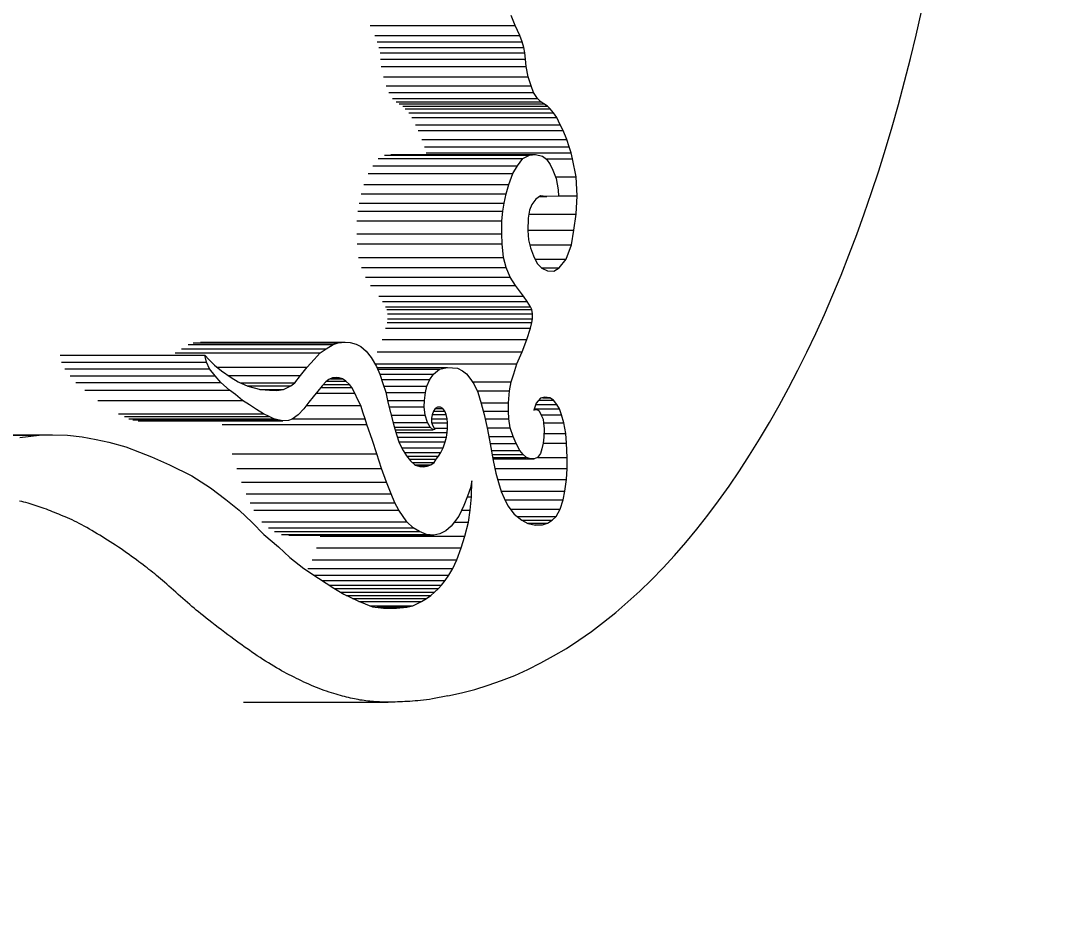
# Model space of a CAD drawing. Header units: inches. Extents: x 12 to 318, y 5 to 204.
# Drawn here: x 158.6426 to 159.0259, y 84.9643 to 85.2986 of the extents above; entities that cross this region are included whole.
import ezdxf

# ---------------------------------------------------------------- set-up
doc = ezdxf.new("R2010")
doc.units = ezdxf.units.IN
doc.header["$LTSCALE"] = 9.5
doc.header["$MEASUREMENT"] = 0
doc.layers.add('Dimension', color=7, linetype='Continuous', lineweight=25)
doc.layers.add('Visible', color=7, linetype='Continuous', lineweight=18)
doc.styles.add('Standard D-E', font='arial.ttf')
doc.dimstyles.new('in [mm] D-E NeptuneBenson', dxfattribs={"dimscale": 9.5, "dimtxt": 0.15, "dimasz": 0.098425, "dimexe": 0.125, "dimexo": 0.063, "dimgap": 0.031496, "dimtad": 0, "dimtih": 1, "dimtoh": 1, "dimdec": 4, "dimzin": 3, "dimdsep": 46, "dimlunit": 5, "dimtxsty": 'Standard D-E', "dimcen": 0.09, "dimdle": 0.393701, "dimclrd": 256, "dimclre": 256, "dimclrt": 256, "dimadec": 1, "dimazin": 1, "dimtfac": 1, "dimtofl": 0, "dimtmove": 0, "dimatfit": 3, "dimfxl": 1, "dimfrac": 1, "dimtolj": 1, "dimtzin": 4, "dimlwd": -1, "dimlwe": -1, "dimarcsym": 0})

# ---------------------------------------------------------------- blocks, each defined once
blk = doc.blocks.new('*D26')
at = {"layer": 'Defpoints', "color": 0, "transparency": 16777216}
for p in [(157.79726, 101.03936), (159.20249, 28.05936), (174.63792, 28.05936)]:
    blk.add_point(p, dxfattribs=at)
at = {"layer": 'Dimension', "transparency": 16777216}
for p, q in [((158.39576, 101.03936), (175.82542, 101.03936)), ((174.63792, 100.10433), (174.63792, 83.82027)), ((174.63792, 28.9944), (174.63792, 79.34086)), ((159.80099, 28.05936), (175.82542, 28.05936))]:
    blk.add_line(p, q, dxfattribs=at)
for points in [[(174.48208, 100.10433), (174.79376, 100.10433), (174.63792, 101.03936)], [(174.48208, 28.9944), (174.79376, 28.9944), (174.63792, 28.05936)]]:
    blk.add_solid(points, dxfattribs=at)
at = {"layer": 'Dimension', "transparency": 16777216, "attachment_point": 5, "style": 'Standard D-E'}
for s, insert, char_height in [('\\A1; 73 in', (174.63792, 82.60783), 1.425), ('\\A1;[1853.7 mm]', (174.63792, 80.36813), 1.4250001)]:
    blk.add_mtext(s, dxfattribs=dict(at, insert=insert, char_height=char_height))
blk = doc.blocks.new('*D27')
at = {"layer": 'Defpoints', "color": 0, "transparency": 16777216}
for p in [(144.75226, 108.91937), (183.91017, 108.91937), (159.20249, 28.05936)]:
    blk.add_point(p, dxfattribs=at)
at = {"layer": 'Dimension', "transparency": 16777216}
for p, q in [((145.35076, 108.91937), (185.09767, 108.91937)), ((183.91017, 107.98433), (183.91017, 71.444)), ((183.91017, 28.9944), (183.91017, 65.53473)), ((159.80099, 28.05936), (185.09767, 28.05936))]:
    blk.add_line(p, q, dxfattribs=at)
for points in [[(183.75433, 107.98433), (184.06601, 107.98433), (183.91017, 108.91937)], [(183.75433, 28.9944), (184.06601, 28.9944), (183.91017, 28.05936)]]:
    blk.add_solid(points, dxfattribs=at)
at = {"layer": 'Dimension', "transparency": 16777216, "char_height": 1.4250001, "attachment_point": 5, "style": 'Standard D-E'}
for s, insert in [('\\A1; 80{\\H1x;\\S7#8;} in', (183.91017, 70.23156)), ('\\A1;[2053.8 mm]', (183.91017, 67.27693))]:
    blk.add_mtext(s, dxfattribs=dict(at, insert=insert))

msp = doc.modelspace()

# ---------------------------------------------------------------- linework, layer by layer
at = {"layer": 'Visible'}
for p, q in [((158.827384, 85.29669), (158.82591, 85.300467)), ((158.773257, 85.29669), (158.827384, 85.29669)), ((158.829099, 85.29303), (158.827384, 85.29669)), ((158.774972, 85.29303), (158.829099, 85.29303)), ((158.830007, 85.290561), (158.829099, 85.29303)), ((158.77588, 85.290561), (158.830007, 85.290561)), ((158.776511, 85.288539), (158.830638, 85.288539)), ((158.830638, 85.288539), (158.830007, 85.290561)), ((158.831053, 85.286565), (158.830638, 85.288539)), ((158.776927, 85.286565), (158.831053, 85.286565)), ((158.831204, 85.284133), (158.831053, 85.286565)), ((158.777077, 85.284133), (158.831204, 85.284133)), ((158.777337, 85.281457), (158.831463, 85.281457)), ((158.831463, 85.281457), (158.831204, 85.284133)), ((158.83227, 85.277557), (158.831463, 85.281457)), ((158.778144, 85.277557), (158.83227, 85.277557)), ((158.833323, 85.274237), (158.83227, 85.277557)), ((158.779197, 85.274237), (158.833323, 85.274237)), ((158.834285, 85.271687), (158.833323, 85.274237)), ((158.780159, 85.271687), (158.834285, 85.271687)), ((158.781592, 85.269407), (158.835718, 85.269407)), ((158.835718, 85.269407), (158.834285, 85.271687)), ((158.837015, 85.268154), (158.835718, 85.269407)), ((158.782889, 85.268154), (158.837015, 85.268154)), ((158.784017, 85.267469), (158.838144, 85.267469)), ((158.785398, 85.266561), (158.839524, 85.266561)), ((158.78635, 85.265556), (158.840476, 85.265556)), ((158.838144, 85.267469), (158.837015, 85.268154)), ((158.839524, 85.266561), (158.838144, 85.267469)), ((158.840476, 85.265556), (158.839524, 85.266561)), ((158.841732, 85.264044), (158.840476, 85.265556)), ((158.787606, 85.264044), (158.841732, 85.264044)), ((158.788777, 85.262358), (158.842903, 85.262358)), ((158.842903, 85.262358), (158.841732, 85.264044)), ((158.844253, 85.259647), (158.842903, 85.262358)), ((158.790127, 85.259647), (158.844253, 85.259647)), ((158.791172, 85.257443), (158.845299, 85.257443)), ((158.845299, 85.257443), (158.844253, 85.259647)), ((158.846696, 85.254132), (158.845299, 85.257443)), ((158.792569, 85.254132), (158.846696, 85.254132)), ((158.847616, 85.251409), (158.846696, 85.254132)), ((158.793489, 85.251409), (158.847616, 85.251409)), ((158.848318, 85.249196), (158.847616, 85.251409)), ((158.776163, 85.246983), (158.830289, 85.246983)), ((158.778574, 85.248255), (158.832701, 85.248255)), ((158.780899, 85.248503), (158.835026, 85.248503)), ((158.794191, 85.249196), (158.848318, 85.249196)), ((158.828306, 85.244327), (158.830289, 85.246983)), ((158.830289, 85.246983), (158.832701, 85.248255)), ((158.832701, 85.248255), (158.835026, 85.248503)), ((158.835026, 85.248503), (158.837543, 85.247919)), ((158.837543, 85.247919), (158.839133, 85.246752)), ((158.838942, 85.246892), (158.848849, 85.246892)), ((158.839133, 85.246752), (158.840448, 85.244834)), ((158.848849, 85.246892), (158.848318, 85.249196)), ((158.850149, 85.24024), (158.848849, 85.246892)), ((158.774179, 85.244327), (158.828306, 85.244327)), ((158.826557, 85.241398), (158.828306, 85.244327)), ((158.840448, 85.244834), (158.841486, 85.242723)), ((158.841486, 85.242723), (158.84267, 85.239593)), ((158.77243, 85.241398), (158.826557, 85.241398)), ((158.825002, 85.237265), (158.826557, 85.241398)), ((158.842425, 85.24024), (158.850149, 85.24024)), ((158.84267, 85.239593), (158.843469, 85.235314)), ((158.85054, 85.233108), (158.850149, 85.24024)), ((158.770875, 85.237265), (158.825002, 85.237265)), ((158.824001, 85.233798), (158.825002, 85.237265)), ((158.843469, 85.235314), (158.843534, 85.232928)), ((158.769875, 85.233798), (158.824001, 85.233798)), ((158.82328, 85.230339), (158.824001, 85.233798)), ((158.835078, 85.23184), (158.833648, 85.229879)), ((158.836857, 85.233123), (158.835078, 85.23184)), ((158.836427, 85.232813), (158.839197, 85.232813)), ((158.836552, 85.232903), (158.838921, 85.232903)), ((158.838921, 85.232903), (158.836857, 85.233123)), ((158.839197, 85.232813), (158.838921, 85.232903)), ((158.843534, 85.232928), (158.839197, 85.232813)), ((158.843529, 85.233108), (158.85054, 85.233108)), ((158.850241, 85.226233), (158.85054, 85.233108)), ((158.768614, 85.227349), (158.822741, 85.227349)), ((158.769153, 85.230339), (158.82328, 85.230339)), ((158.822417, 85.223796), (158.822741, 85.227349)), ((158.822741, 85.227349), (158.82328, 85.230339)), ((158.832699, 85.227794), (158.832238, 85.22476)), ((158.833648, 85.229879), (158.832699, 85.227794)), ((158.76829, 85.223796), (158.822417, 85.223796)), ((158.822375, 85.21896), (158.822417, 85.223796)), ((158.832238, 85.22476), (158.832063, 85.220085)), ((158.832462, 85.226233), (158.850241, 85.226233)), ((158.849318, 85.220302), (158.850241, 85.226233)), ((158.832063, 85.220085), (158.832429, 85.216661)), ((158.832071, 85.220302), (158.849318, 85.220302)), ((158.848392, 85.214783), (158.849318, 85.220302)), ((158.768249, 85.21896), (158.822375, 85.21896)), ((158.822474, 85.215154), (158.822375, 85.21896)), ((158.832429, 85.216661), (158.833137, 85.213658)), ((158.768347, 85.215154), (158.822474, 85.215154)), ((158.822984, 85.210077), (158.822474, 85.215154)), ((158.832871, 85.214783), (158.848392, 85.214783)), ((158.833137, 85.213658), (158.834187, 85.210664)), ((158.846431, 85.209477), (158.848392, 85.214783)), ((158.768858, 85.210077), (158.822984, 85.210077)), ((158.824072, 85.20637), (158.822984, 85.210077)), ((158.834187, 85.210664), (158.83565, 85.207818)), ((158.834797, 85.209477), (158.846431, 85.209477)), ((158.83565, 85.207818), (158.837311, 85.206077)), ((158.84384, 85.20625), (158.846431, 85.209477)), ((158.769945, 85.20637), (158.824072, 85.20637)), ((158.825563, 85.202674), (158.824072, 85.20637)), ((158.837146, 85.20625), (158.84384, 85.20625)), ((158.837311, 85.206077), (158.839449, 85.205034)), ((158.839449, 85.205034), (158.841855, 85.204961)), ((158.841855, 85.204961), (158.84384, 85.20625)), ((158.771436, 85.202674), (158.825563, 85.202674)), ((158.827526, 85.199577), (158.825563, 85.202674)), ((158.7734, 85.199577), (158.827526, 85.199577)), ((158.830524, 85.195599), (158.827526, 85.199577)), ((158.776397, 85.195599), (158.830524, 85.195599)), ((158.777803, 85.193585), (158.83193, 85.193585)), ((158.83193, 85.193585), (158.830524, 85.195599)), ((158.833116, 85.191639), (158.83193, 85.193585)), ((158.778989, 85.191639), (158.833116, 85.191639)), ((158.779472, 85.190626), (158.833599, 85.190626)), ((158.779703, 85.189021), (158.83383, 85.189021)), ((158.833599, 85.190626), (158.833116, 85.191639)), ((158.83383, 85.189021), (158.833599, 85.190626)), ((158.833879, 85.187118), (158.83383, 85.189021)), ((158.779541, 85.185794), (158.833668, 85.185794)), ((158.779752, 85.187118), (158.833879, 85.187118)), ((158.833095, 85.183655), (158.833668, 85.185794)), ((158.833668, 85.185794), (158.833879, 85.187118)), ((158.778969, 85.183655), (158.833095, 85.183655)), ((158.831801, 85.179425), (158.833095, 85.183655)), ((158.705251, 85.177578), (158.759378, 85.177578)), ((158.707133, 85.178166), (158.76126, 85.178166)), ((158.70978, 85.178415), (158.763907, 85.178415)), ((158.756816, 85.175987), (158.759378, 85.177578)), ((158.759378, 85.177578), (158.76126, 85.178166)), ((158.76126, 85.178166), (158.763907, 85.178415)), ((158.763907, 85.178415), (158.765704, 85.178283)), ((158.765704, 85.178283), (158.767997, 85.177716)), ((158.767997, 85.177716), (158.769754, 85.176866)), ((158.777675, 85.179425), (158.831801, 85.179425)), ((158.830014, 85.174807), (158.831801, 85.179425)), ((158.657364, 85.173538), (158.711491, 85.173538)), ((158.70041, 85.174401), (158.754537, 85.174401)), ((158.70269, 85.175987), (158.756816, 85.175987)), ((158.712083, 85.170948), (158.711491, 85.173538)), ((158.711491, 85.173538), (158.712938, 85.171962)), ((158.752308, 85.17192), (158.754537, 85.174401)), ((158.754537, 85.174401), (158.756816, 85.175987)), ((158.769754, 85.176866), (158.771786, 85.175035)), ((158.771786, 85.175035), (158.773597, 85.172751)), ((158.775887, 85.174807), (158.830014, 85.174807)), ((158.828049, 85.170301), (158.830014, 85.174807)), ((158.657956, 85.170948), (158.712083, 85.170948)), ((158.713233, 85.168418), (158.712083, 85.170948)), ((158.712938, 85.171962), (158.715107, 85.169866)), ((158.715107, 85.169866), (158.717636, 85.167691)), ((158.749723, 85.169071), (158.752308, 85.17192)), ((158.773597, 85.172751), (158.775596, 85.169305)), ((158.775018, 85.170301), (158.828049, 85.170301)), ((158.775596, 85.169305), (158.776844, 85.166432)), ((158.826842, 85.166636), (158.828049, 85.170301)), ((158.659106, 85.168418), (158.713233, 85.168418)), ((158.661193, 85.165815), (158.71532, 85.165815)), ((158.71532, 85.165815), (158.713233, 85.168418)), ((158.717381, 85.163408), (158.71532, 85.165815)), ((158.716032, 85.169071), (158.749723, 85.169071)), ((158.717636, 85.167691), (158.721344, 85.16518)), ((158.720202, 85.165953), (158.747185, 85.165953)), ((158.745122, 85.163297), (158.747185, 85.165953)), ((158.747185, 85.165953), (158.749723, 85.169071)), ((158.775756, 85.168937), (158.802076, 85.168937)), ((158.776013, 85.168344), (158.799093, 85.168344)), ((158.776799, 85.166534), (158.796839, 85.166534)), ((158.776844, 85.166432), (158.777988, 85.163054)), ((158.795514, 85.164441), (158.796839, 85.166534)), ((158.796839, 85.166534), (158.799093, 85.168344)), ((158.799093, 85.168344), (158.802076, 85.168937)), ((158.802076, 85.168937), (158.805889, 85.168729)), ((158.805889, 85.168729), (158.807749, 85.16775)), ((158.807749, 85.16775), (158.809199, 85.166656)), ((158.809199, 85.166656), (158.810497, 85.165044)), ((158.825865, 85.163563), (158.826842, 85.166636)), ((158.663254, 85.163408), (158.717381, 85.163408)), ((158.720726, 85.160542), (158.717381, 85.163408)), ((158.721344, 85.16518), (158.723914, 85.163633)), ((158.723914, 85.163633), (158.727561, 85.162026)), ((158.724677, 85.163297), (158.745122, 85.163297)), ((158.727416, 85.162089), (158.743559, 85.162089)), ((158.727561, 85.162026), (158.732194, 85.160713)), ((158.740874, 85.160762), (158.743559, 85.162089)), ((158.743559, 85.162089), (158.745122, 85.163297)), ((158.755232, 85.162128), (158.753643, 85.160166)), ((158.756611, 85.163606), (158.755232, 85.162128)), ((158.755726, 85.162658), (158.765523, 85.162658)), ((158.757763, 85.164474), (158.756611, 85.163606)), ((158.757004, 85.163903), (158.764074, 85.163903)), ((158.759139, 85.165052), (158.757763, 85.164474)), ((158.758439, 85.164758), (158.762911, 85.164758)), ((158.760469, 85.165186), (158.759139, 85.165052)), ((158.759311, 85.165069), (158.761652, 85.165069)), ((158.761652, 85.165069), (158.760469, 85.165186)), ((158.762911, 85.164758), (158.761652, 85.165069)), ((158.764074, 85.163903), (158.762911, 85.164758)), ((158.765523, 85.162658), (158.764074, 85.163903)), ((158.76632, 85.161448), (158.765523, 85.162658)), ((158.777518, 85.164441), (158.795514, 85.164441)), ((158.777988, 85.163054), (158.779088, 85.159763)), ((158.778359, 85.161943), (158.794449, 85.161943)), ((158.793846, 85.159664), (158.794449, 85.161943)), ((158.794449, 85.161943), (158.795514, 85.164441)), ((158.810497, 85.165044), (158.811902, 85.162817)), ((158.811431, 85.163563), (158.825865, 85.163563)), ((158.811902, 85.162817), (158.813416, 85.15977)), ((158.825334, 85.160236), (158.825865, 85.163563)), ((158.666599, 85.160542), (158.720726, 85.160542)), ((158.722856, 85.158876), (158.720726, 85.160542)), ((158.725562, 85.156661), (158.722856, 85.158876)), ((158.732019, 85.160762), (158.740874, 85.160762)), ((158.732194, 85.160713), (158.735578, 85.160443)), ((158.735578, 85.160443), (158.738317, 85.160426)), ((158.738317, 85.160426), (158.740874, 85.160762)), ((158.751933, 85.157955), (158.750246, 85.15599)), ((158.753643, 85.160166), (158.751933, 85.157955)), ((158.753058, 85.15941), (158.767442, 85.15941)), ((158.754681, 85.161448), (158.76632, 85.161448)), ((158.767442, 85.15941), (158.76632, 85.161448)), ((158.768666, 85.156833), (158.767442, 85.15941)), ((158.779088, 85.159763), (158.779831, 85.156015)), ((158.779108, 85.159664), (158.793846, 85.159664)), ((158.793506, 85.15667), (158.793846, 85.159664)), ((158.813184, 85.160236), (158.825334, 85.160236)), ((158.813416, 85.15977), (158.814628, 85.155583)), ((158.824931, 85.155725), (158.825334, 85.160236)), ((158.838527, 85.157888), (158.836879, 85.157478)), ((158.840318, 85.15766), (158.838527, 85.157888)), ((158.671435, 85.156661), (158.725562, 85.156661)), ((158.728111, 85.155006), (158.725562, 85.156661)), ((158.730758, 85.153303), (158.728111, 85.155006)), ((158.750246, 85.15599), (158.748414, 85.153578)), ((158.749316, 85.154766), (158.769671, 85.154766)), ((158.769671, 85.154766), (158.768666, 85.156833)), ((158.770651, 85.151937), (158.769671, 85.154766)), ((158.779701, 85.15667), (158.793506, 85.15667)), ((158.779831, 85.156015), (158.780799, 85.152183)), ((158.780264, 85.154301), (158.793418, 85.154301)), ((158.793418, 85.154301), (158.793506, 85.15667)), ((158.7938, 85.151121), (158.793418, 85.154301)), ((158.798365, 85.154148), (158.797499, 85.153621)), ((158.799488, 85.154178), (158.798365, 85.154148)), ((158.800333, 85.153696), (158.799488, 85.154178)), ((158.814587, 85.155725), (158.824931, 85.155725)), ((158.814628, 85.155583), (158.815856, 85.15136)), ((158.824893, 85.152666), (158.824931, 85.155725)), ((158.835239, 85.155693), (158.834338, 85.152999)), ((158.835062, 85.155163), (158.842949, 85.155163)), ((158.836879, 85.157478), (158.835239, 85.155693)), ((158.836239, 85.156781), (158.841746, 85.156781)), ((158.837613, 85.15766), (158.840318, 85.15766)), ((158.841746, 85.156781), (158.840318, 85.15766)), ((158.842949, 85.155163), (158.841746, 85.156781)), ((158.843923, 85.153539), (158.842949, 85.155163)), ((158.679205, 85.151649), (158.733332, 85.151649)), ((158.681387, 85.150672), (158.735514, 85.150672)), ((158.733332, 85.151649), (158.730758, 85.153303)), ((158.735514, 85.150672), (158.733332, 85.151649)), ((158.737219, 85.149831), (158.735514, 85.150672)), ((158.746351, 85.151304), (158.744095, 85.14962)), ((158.748414, 85.153578), (158.746351, 85.151304)), ((158.771379, 85.14979), (158.770651, 85.151937)), ((158.780799, 85.152183), (158.781951, 85.147818)), ((158.781079, 85.151121), (158.7938, 85.151121)), ((158.794694, 85.148367), (158.7938, 85.151121)), ((158.796364, 85.151348), (158.796176, 85.149997)), ((158.796888, 85.152651), (158.796364, 85.151348)), ((158.796396, 85.151429), (158.801554, 85.151429)), ((158.797499, 85.153621), (158.796888, 85.152651)), ((158.796923, 85.152706), (158.801069, 85.152706)), ((158.797622, 85.153696), (158.800333, 85.153696)), ((158.801069, 85.152706), (158.800333, 85.153696)), ((158.801554, 85.151429), (158.801069, 85.152706)), ((158.801958, 85.149814), (158.801554, 85.151429)), ((158.815476, 85.152666), (158.824893, 85.152666)), ((158.815856, 85.15136), (158.817077, 85.145835)), ((158.825085, 85.149844), (158.824893, 85.152666)), ((158.834338, 85.152999), (158.834913, 85.153303)), ((158.834439, 85.153303), (158.834913, 85.153303)), ((158.834519, 85.153539), (158.843923, 85.153539)), ((158.834913, 85.153303), (158.835635, 85.153264)), ((158.835635, 85.153264), (158.836273, 85.152935)), ((158.836273, 85.152935), (158.836741, 85.152082)), ((158.836741, 85.152082), (158.837239, 85.150941)), ((158.837096, 85.151268), (158.844672, 85.151268)), ((158.837239, 85.150941), (158.837796, 85.149628)), ((158.844672, 85.151268), (158.843923, 85.153539)), ((158.845563, 85.148358), (158.844672, 85.151268)), ((158.683093, 85.149831), (158.737219, 85.149831)), ((158.684549, 85.149378), (158.738676, 85.149378)), ((158.686498, 85.149085), (158.740624, 85.149085)), ((158.717907, 85.14769), (158.772034, 85.14769)), ((158.738676, 85.149378), (158.737219, 85.149831)), ((158.740624, 85.149085), (158.738676, 85.149378)), ((158.742669, 85.149188), (158.740624, 85.149085)), ((158.744095, 85.14962), (158.742669, 85.149188)), ((158.744323, 85.14979), (158.771379, 85.14979)), ((158.772034, 85.14769), (158.771379, 85.14979)), ((158.774099, 85.141666), (158.772034, 85.14769)), ((158.781806, 85.148367), (158.794694, 85.148367)), ((158.781951, 85.147818), (158.783054, 85.1439)), ((158.782281, 85.146643), (158.795683, 85.146643)), ((158.795683, 85.146643), (158.794694, 85.148367)), ((158.796719, 85.145745), (158.795683, 85.146643)), ((158.796176, 85.149997), (158.796158, 85.148539)), ((158.796158, 85.148539), (158.796474, 85.147426)), ((158.796174, 85.149814), (158.801958, 85.149814)), ((158.796241, 85.148247), (158.802052, 85.148247)), ((158.796474, 85.147426), (158.797333, 85.14576)), ((158.797033, 85.146341), (158.802093, 85.146341)), ((158.802052, 85.148247), (158.801958, 85.149814)), ((158.80202, 85.144657), (158.802093, 85.146341)), ((158.802093, 85.146341), (158.802052, 85.148247)), ((158.816191, 85.149844), (158.825085, 85.149844)), ((158.816945, 85.146433), (158.82557, 85.146433)), ((158.82557, 85.146433), (158.825085, 85.149844)), ((158.82666, 85.143231), (158.82557, 85.146433)), ((158.837796, 85.149628), (158.838037, 85.148192)), ((158.838009, 85.148358), (158.845563, 85.148358)), ((158.838037, 85.148192), (158.838196, 85.146004)), ((158.846278, 85.144344), (158.845563, 85.148358)), ((158.595464, 85.143636), (158.64959, 85.143636)), ((158.600417, 85.143767), (158.654544, 85.143767)), ((158.642336, 85.142759), (158.64959, 85.143636)), ((158.64959, 85.143636), (158.654544, 85.143767)), ((158.654544, 85.143767), (158.660187, 85.143642)), ((158.660187, 85.143642), (158.665627, 85.143098)), ((158.665627, 85.143098), (158.670794, 85.142135)), ((158.782534, 85.145745), (158.796719, 85.145745)), ((158.782841, 85.144657), (158.80202, 85.144657)), ((158.783054, 85.1439), (158.784107, 85.140878)), ((158.783398, 85.142912), (158.801751, 85.142912)), ((158.79677, 85.145745), (158.796719, 85.145745)), ((158.797333, 85.14576), (158.79677, 85.145745)), ((158.801229, 85.14116), (158.801751, 85.142912)), ((158.801751, 85.142912), (158.80202, 85.144657)), ((158.817077, 85.145835), (158.818091, 85.140511)), ((158.817573, 85.143231), (158.82666, 85.143231)), ((158.827746, 85.140606), (158.82666, 85.143231)), ((158.8381, 85.142943), (158.837855, 85.140744)), ((158.838196, 85.146004), (158.8381, 85.142943)), ((158.838144, 85.144344), (158.846278, 85.144344)), ((158.846623, 85.140687), (158.846278, 85.144344)), ((158.670794, 85.142135), (158.675618, 85.141026)), ((158.675618, 85.141026), (158.681927, 85.139388)), ((158.681927, 85.139388), (158.687033, 85.137323)), ((158.775748, 85.136747), (158.774099, 85.141666)), ((158.784008, 85.14116), (158.801229, 85.14116)), ((158.784107, 85.140878), (158.785563, 85.137956)), ((158.785066, 85.138953), (158.800458, 85.138953)), ((158.799572, 85.137248), (158.800458, 85.138953)), ((158.800458, 85.138953), (158.801229, 85.14116)), ((158.818073, 85.140606), (158.827746, 85.140606)), ((158.818091, 85.140511), (158.819175, 85.134249)), ((158.829178, 85.137932), (158.827746, 85.140606)), ((158.837855, 85.140744), (158.837378, 85.138597)), ((158.837842, 85.140687), (158.846623, 85.140687)), ((158.846796, 85.135375), (158.846623, 85.140687)), ((158.687033, 85.137323), (158.691517, 85.135654)), ((158.691517, 85.135654), (158.698211, 85.132669)), ((158.721621, 85.136747), (158.775748, 85.136747)), ((158.77748, 85.1312), (158.775748, 85.136747)), ((158.785563, 85.137956), (158.786788, 85.135925)), ((158.78599, 85.137248), (158.799572, 85.137248)), ((158.786788, 85.135925), (158.788312, 85.13409)), ((158.786872, 85.135824), (158.798739, 85.135824)), ((158.797877, 85.13468), (158.798739, 85.135824)), ((158.798739, 85.135824), (158.799572, 85.137248)), ((158.818537, 85.137932), (158.829178, 85.137932)), ((158.818794, 85.13645), (158.830376, 85.13645)), ((158.818987, 85.13533), (158.831682, 85.13533)), ((158.819071, 85.134848), (158.833072, 85.134848)), ((158.819074, 85.134829), (158.834545, 85.134829)), ((158.830376, 85.13645), (158.829178, 85.137932)), ((158.831682, 85.13533), (158.830376, 85.13645)), ((158.833072, 85.134848), (158.831682, 85.13533)), ((158.834545, 85.134829), (158.833072, 85.134848)), ((158.835754, 85.135323), (158.834545, 85.134829)), ((158.836813, 85.136793), (158.835754, 85.135323)), ((158.835792, 85.135375), (158.846796, 85.135375)), ((158.837378, 85.138597), (158.836813, 85.136793)), ((158.846777, 85.13125), (158.846796, 85.135375)), ((158.698211, 85.132669), (158.706634, 85.128493)), ((158.723353, 85.1312), (158.77748, 85.1312)), ((158.779292, 85.126108), (158.77748, 85.1312)), ((158.787823, 85.13468), (158.797877, 85.13468)), ((158.788312, 85.13409), (158.789979, 85.132452)), ((158.788875, 85.133537), (158.797071, 85.133537)), ((158.78982, 85.132608), (158.79587, 85.132608)), ((158.789979, 85.132452), (158.791806, 85.13194)), ((158.791346, 85.132069), (158.794555, 85.132069)), ((158.791806, 85.13194), (158.793013, 85.131859)), ((158.793013, 85.131859), (158.794555, 85.132069)), ((158.794555, 85.132069), (158.79587, 85.132608)), ((158.79587, 85.132608), (158.797071, 85.133537)), ((158.797071, 85.133537), (158.797877, 85.13468)), ((158.819175, 85.134249), (158.820169, 85.129509)), ((158.819804, 85.13125), (158.846777, 85.13125)), ((158.846575, 85.127084), (158.846777, 85.13125)), ((158.706634, 85.128493), (158.71357, 85.123963)), ((158.820169, 85.129509), (158.821155, 85.126052)), ((158.71357, 85.123963), (158.71931, 85.119715)), ((158.725166, 85.126108), (158.779292, 85.126108)), ((158.781016, 85.121742), (158.779292, 85.126108)), ((158.81073, 85.12403), (158.809632, 85.12096)), ((158.811147, 85.126647), (158.81073, 85.12403)), ((158.811041, 85.120699), (158.811147, 85.126647)), ((158.820861, 85.127084), (158.846575, 85.127084)), ((158.821155, 85.126052), (158.822141, 85.122687)), ((158.845961, 85.12276), (158.846575, 85.127084)), ((158.71931, 85.119715), (158.72429, 85.115722)), ((158.72689, 85.121742), (158.781016, 85.121742)), ((158.782497, 85.118473), (158.781016, 85.121742)), ((158.809632, 85.12096), (158.808165, 85.117384)), ((158.809525, 85.120699), (158.811041, 85.120699)), ((158.810588, 85.115702), (158.811041, 85.120699)), ((158.82212, 85.12276), (158.845961, 85.12276)), ((158.822141, 85.122687), (158.823259, 85.12015)), ((158.823259, 85.12015), (158.824608, 85.117253)), ((158.823545, 85.119535), (158.845341, 85.119535)), ((158.844217, 85.116022), (158.845341, 85.119535)), ((158.845341, 85.119535), (158.845961, 85.12276)), ((158.643028, 85.1189), (158.642221, 85.119101)), ((158.643827, 85.118695), (158.643028, 85.1189)), ((158.644615, 85.118486), (158.643827, 85.118695)), ((158.645392, 85.118273), (158.644615, 85.118486)), ((158.646161, 85.118055), (158.645392, 85.118273)), ((158.646924, 85.11783), (158.646161, 85.118055)), ((158.647683, 85.117598), (158.646924, 85.11783)), ((158.648439, 85.117356), (158.647683, 85.117598)), ((158.649194, 85.117105), (158.648439, 85.117356)), ((158.64995, 85.116843), (158.649194, 85.117105)), ((158.650709, 85.11657), (158.64995, 85.116843)), ((158.651472, 85.116286), (158.650709, 85.11657)), ((158.652238, 85.115994), (158.651472, 85.116286)), ((158.653007, 85.115694), (158.652238, 85.115994)), ((158.653781, 85.115388), (158.653007, 85.115694)), ((158.72429, 85.115722), (158.729138, 85.111038)), ((158.72837, 85.118473), (158.782497, 85.118473)), ((158.729768, 85.115674), (158.783895, 85.115674)), ((158.783895, 85.115674), (158.782497, 85.118473)), ((158.786876, 85.11138), (158.783895, 85.115674)), ((158.808165, 85.117384), (158.806296, 85.113488)), ((158.807358, 85.115702), (158.810588, 85.115702)), ((158.809925, 85.111253), (158.810588, 85.115702)), ((158.824608, 85.117253), (158.826981, 85.114191)), ((158.825562, 85.116022), (158.844217, 85.116022)), ((158.842767, 85.113326), (158.844217, 85.116022)), ((158.654558, 85.115078), (158.653781, 85.115388)), ((158.655339, 85.114764), (158.654558, 85.115078)), ((158.656125, 85.11445), (158.655339, 85.114764)), ((158.656915, 85.114134), (158.656125, 85.11445)), ((158.657712, 85.113816), (158.656915, 85.114134)), ((158.658518, 85.113489), (158.657712, 85.113816)), ((158.659333, 85.113152), (158.658518, 85.113489)), ((158.66016, 85.1128), (158.659333, 85.113152)), ((158.661002, 85.11243), (158.66016, 85.1128)), ((158.661859, 85.112038), (158.661002, 85.11243)), ((158.662734, 85.11162), (158.661859, 85.112038)), ((158.806296, 85.113488), (158.803485, 85.109747)), ((158.826981, 85.114191), (158.829931, 85.111978)), ((158.828134, 85.113326), (158.842767, 85.113326)), ((158.829931, 85.111978), (158.832095, 85.110752)), ((158.830051, 85.11191), (158.841217, 85.11191)), ((158.839481, 85.110764), (158.841217, 85.11191)), ((158.841217, 85.11191), (158.842767, 85.113326)), ((158.663629, 85.111174), (158.662734, 85.11162)), ((158.66454, 85.110701), (158.663629, 85.111174)), ((158.665467, 85.110205), (158.66454, 85.110701)), ((158.666407, 85.109688), (158.665467, 85.110205)), ((158.667357, 85.109153), (158.666407, 85.109688)), ((158.668315, 85.108604), (158.667357, 85.109153)), ((158.66928, 85.108042), (158.668315, 85.108604)), ((158.670249, 85.107472), (158.66928, 85.108042)), ((158.729138, 85.111038), (158.733503, 85.106616)), ((158.732749, 85.11138), (158.786876, 85.11138)), ((158.735202, 85.109062), (158.789328, 85.109062)), ((158.789328, 85.109062), (158.786876, 85.11138)), ((158.791635, 85.107696), (158.789328, 85.109062)), ((158.801509, 85.107957), (158.799249, 85.106843)), ((158.803485, 85.109747), (158.801509, 85.107957)), ((158.804617, 85.111253), (158.809925, 85.111253)), ((158.808646, 85.10599), (158.809925, 85.111253)), ((158.832074, 85.110764), (158.839481, 85.110764)), ((158.832095, 85.110752), (158.835082, 85.110098)), ((158.834771, 85.110166), (158.83765, 85.110166)), ((158.835082, 85.110098), (158.83765, 85.110166)), ((158.83765, 85.110166), (158.839481, 85.110764)), ((158.671219, 85.106895), (158.670249, 85.107472)), ((158.672192, 85.106311), (158.671219, 85.106895)), ((158.673168, 85.105717), (158.672192, 85.106311)), ((158.674148, 85.105113), (158.673168, 85.105717)), ((158.675134, 85.104496), (158.674148, 85.105113)), ((158.676124, 85.103866), (158.675134, 85.104496)), ((158.733503, 85.106616), (158.739003, 85.10192)), ((158.737509, 85.107696), (158.791635, 85.107696)), ((158.740124, 85.106648), (158.794251, 85.106648)), ((158.742859, 85.106286), (158.796986, 85.106286)), ((158.754519, 85.10599), (158.808646, 85.10599)), ((158.794251, 85.106648), (158.791635, 85.107696)), ((158.796986, 85.106286), (158.794251, 85.106648)), ((158.799249, 85.106843), (158.796986, 85.106286)), ((158.807263, 85.101552), (158.808646, 85.10599)), ((158.677122, 85.10322), (158.676124, 85.103866)), ((158.678127, 85.102556), (158.677122, 85.10322)), ((158.679139, 85.101876), (158.678127, 85.102556)), ((158.680153, 85.101182), (158.679139, 85.101876)), ((158.681162, 85.100481), (158.680153, 85.101182)), ((158.682161, 85.099779), (158.681162, 85.100481)), ((158.739003, 85.10192), (158.743227, 85.098044)), ((158.753136, 85.101552), (158.807263, 85.101552)), ((158.805634, 85.097076), (158.807263, 85.101552)), ((158.683142, 85.09908), (158.682161, 85.099779)), ((158.6841, 85.098391), (158.683142, 85.09908)), ((158.685028, 85.097718), (158.6841, 85.098391)), ((158.685919, 85.097065), (158.685028, 85.097718)), ((158.686769, 85.096438), (158.685919, 85.097065)), ((158.743227, 85.098044), (158.748484, 85.093921)), ((158.751507, 85.097076), (158.805634, 85.097076)), ((158.804099, 85.093878), (158.805634, 85.097076)), ((158.687582, 85.095833), (158.686769, 85.096438)), ((158.688364, 85.095246), (158.687582, 85.095833)), ((158.68912, 85.094672), (158.688364, 85.095246)), ((158.689857, 85.094107), (158.68912, 85.094672)), ((158.690579, 85.093547), (158.689857, 85.094107)), ((158.691293, 85.092987), (158.690579, 85.093547)), ((158.692004, 85.092422), (158.691293, 85.092987)), ((158.748484, 85.093921), (158.753944, 85.090216)), ((158.749972, 85.093878), (158.804099, 85.093878)), ((158.802655, 85.091352), (158.804099, 85.093878)), ((158.692717, 85.091848), (158.692004, 85.092422)), ((158.693437, 85.091263), (158.692717, 85.091848)), ((158.694166, 85.090663), (158.693437, 85.091263)), ((158.694907, 85.090046), (158.694166, 85.090663)), ((158.695663, 85.089407), (158.694907, 85.090046)), ((158.696437, 85.088746), (158.695663, 85.089407)), ((158.75227, 85.091352), (158.802655, 85.091352)), ((158.753944, 85.090216), (158.759637, 85.086496)), ((158.755266, 85.089352), (158.801208, 85.089352)), ((158.799878, 85.087691), (158.801208, 85.089352)), ((158.801208, 85.089352), (158.802655, 85.091352)), ((158.697233, 85.088057), (158.696437, 85.088746)), ((158.698052, 85.08734), (158.697233, 85.088057)), ((158.698897, 85.086592), (158.698052, 85.08734)), ((158.699763, 85.08582), (158.698897, 85.086592)), ((158.700642, 85.085032), (158.699763, 85.08582)), ((158.701528, 85.084236), (158.700642, 85.085032)), ((158.75781, 85.087691), (158.799878, 85.087691)), ((158.759637, 85.086496), (158.763394, 85.084276)), ((158.75985, 85.086371), (158.798731, 85.086371)), ((158.762116, 85.085031), (158.797285, 85.085031)), ((158.795875, 85.083846), (158.797285, 85.085031)), ((158.797285, 85.085031), (158.798731, 85.086371)), ((158.798731, 85.086371), (158.799878, 85.087691)), ((158.702414, 85.083439), (158.701528, 85.084236)), ((158.703293, 85.082651), (158.702414, 85.083439)), ((158.704159, 85.081879), (158.703293, 85.082651)), ((158.705004, 85.081131), (158.704159, 85.081879)), ((158.705825, 85.080413), (158.705004, 85.081131)), ((158.763394, 85.084276), (158.768571, 85.081749)), ((158.764275, 85.083846), (158.795875, 85.083846)), ((158.766606, 85.082708), (158.794229, 85.082708)), ((158.768571, 85.081749), (158.77409, 85.079575)), ((158.768986, 85.081585), (158.792409, 85.081585)), ((158.789221, 85.079944), (158.792409, 85.081585)), ((158.792409, 85.081585), (158.794229, 85.082708)), ((158.794229, 85.082708), (158.795875, 85.083846)), ((158.706633, 85.079715), (158.705825, 85.080413)), ((158.707439, 85.07903), (158.706633, 85.079715)), ((158.708257, 85.078344), (158.707439, 85.07903)), ((158.7091, 85.077649), (158.708257, 85.078344)), ((158.709981, 85.076933), (158.7091, 85.077649)), ((158.773155, 85.079944), (158.789221, 85.079944)), ((158.77409, 85.079575), (158.77822, 85.079099)), ((158.775766, 85.079382), (158.786874, 85.079382)), ((158.77822, 85.079099), (158.783005, 85.079011)), ((158.783005, 85.079011), (158.786874, 85.079382)), ((158.786874, 85.079382), (158.789221, 85.079944)), ((158.710913, 85.076186), (158.709981, 85.076933)), ((158.71191, 85.075397), (158.710913, 85.076186)), ((158.712979, 85.07456), (158.71191, 85.075397)), ((158.714108, 85.073683), (158.712979, 85.07456)), ((158.71528, 85.07278), (158.714108, 85.073683)), ((158.716479, 85.071862), (158.71528, 85.07278)), ((158.717686, 85.070944), (158.716479, 85.071862)), ((158.718885, 85.070036), (158.717686, 85.070944)), ((158.72006, 85.069153), (158.718885, 85.070036)), ((158.721192, 85.068307), (158.72006, 85.069153)), ((158.722269, 85.067508), (158.721192, 85.068307)), ((158.723298, 85.06675), (158.722269, 85.067508)), ((158.724289, 85.066027), (158.723298, 85.06675)), ((158.725253, 85.065331), (158.724289, 85.066027)), ((158.726201, 85.064654), (158.725253, 85.065331)), ((158.727144, 85.063989), (158.726201, 85.064654)), ((158.728092, 85.063327), (158.727144, 85.063989)), ((158.729057, 85.062662), (158.728092, 85.063327)), ((158.730045, 85.061988), (158.729057, 85.062662)), ((158.731055, 85.061308), (158.730045, 85.061988)), ((158.73208, 85.060626), (158.731055, 85.061308)), ((158.733114, 85.059949), (158.73208, 85.060626)), ((158.734151, 85.059281), (158.733114, 85.059949)), ((158.735184, 85.058626), (158.734151, 85.059281)), ((158.736209, 85.057991), (158.735184, 85.058626)), ((158.737218, 85.057381), (158.736209, 85.057991)), ((158.738208, 85.056798), (158.737218, 85.057381)), ((158.739179, 85.056242), (158.738208, 85.056798)), ((158.740135, 85.055708), (158.739179, 85.056242)), ((158.741077, 85.055195), (158.740135, 85.055708)), ((158.74201, 85.054699), (158.741077, 85.055195)), ((158.742936, 85.054217), (158.74201, 85.054699)), ((158.743857, 85.053745), (158.742936, 85.054217)), ((158.744777, 85.053281), (158.743857, 85.053745)), ((158.745698, 85.052822), (158.744777, 85.053281)), ((158.74662, 85.052368), (158.745698, 85.052822)), ((158.747545, 85.051921), (158.74662, 85.052368)), ((158.748473, 85.051482), (158.747545, 85.051921)), ((158.749405, 85.051051), (158.748473, 85.051482)), ((158.750341, 85.05063), (158.749405, 85.051051)), ((158.751282, 85.050219), (158.750341, 85.05063)), ((158.752228, 85.04982), (158.751282, 85.050219)), ((158.75318, 85.049434), (158.752228, 85.04982)), ((158.754133, 85.049061), (158.75318, 85.049434)), ((158.755084, 85.048702), (158.754133, 85.049061)), ((158.756027, 85.048358), (158.755084, 85.048702)), ((158.756959, 85.04803), (158.756027, 85.048358)), ((158.757875, 85.047719), (158.756959, 85.04803)), ((158.758771, 85.047424), (158.757875, 85.047719)), ((158.759641, 85.047147), (158.758771, 85.047424)), ((158.760484, 85.046889), (158.759641, 85.047147)), ((158.761301, 85.046648), (158.760484, 85.046889)), ((158.762095, 85.046423), (158.761301, 85.046648)), ((158.725842, 85.04397), (158.779969, 85.04397)), ((158.762871, 85.046212), (158.762095, 85.046423)), ((158.763631, 85.046014), (158.762871, 85.046212)), ((158.76438, 85.045827), (158.763631, 85.046014)), ((158.76512, 85.045651), (158.76438, 85.045827)), ((158.765855, 85.045484), (158.76512, 85.045651)), ((158.766587, 85.045324), (158.765855, 85.045484)), ((158.767318, 85.045172), (158.766587, 85.045324)), ((158.768047, 85.045028), (158.767318, 85.045172)), ((158.768775, 85.044892), (158.768047, 85.045028)), ((158.769499, 85.044766), (158.768775, 85.044892)), ((158.770222, 85.044648), (158.769499, 85.044766)), ((158.770941, 85.04454), (158.770222, 85.044648)), ((158.771658, 85.044442), (158.770941, 85.04454)), ((158.772372, 85.044353), (158.771658, 85.044442)), ((158.773087, 85.044275), (158.772372, 85.044353)), ((158.773804, 85.044207), (158.773087, 85.044275)), ((158.774526, 85.044148), (158.773804, 85.044207)), ((158.775258, 85.044097), (158.774526, 85.044148)), ((158.776, 85.044056), (158.775258, 85.044097)), ((158.776758, 85.044023), (158.776, 85.044056)), ((158.777532, 85.043998), (158.776758, 85.044023)), ((158.778326, 85.043981), (158.777532, 85.043998)), ((158.779139, 85.043972), (158.778326, 85.043981)), ((158.779969, 85.04397), (158.779139, 85.043972)), ((158.780815, 85.043976), (158.779969, 85.04397)), ((158.781676, 85.043988), (158.780815, 85.043976)), ((158.782551, 85.044008), (158.781676, 85.043988)), ((158.783437, 85.044033), (158.782551, 85.044008)), ((158.784334, 85.044066), (158.783437, 85.044033)), ((158.785241, 85.044104), (158.784334, 85.044066)), ((158.78616, 85.04415), (158.785241, 85.044104)), ((158.787093, 85.044204), (158.78616, 85.04415)), ((158.788044, 85.044266), (158.787093, 85.044204)), ((158.789015, 85.044337), (158.788044, 85.044266)), ((158.790009, 85.044419), (158.789015, 85.044337)), ((158.791028, 85.044512), (158.790009, 85.044419)), ((158.792076, 85.044616), (158.791028, 85.044512)), ((158.793153, 85.044733), (158.792076, 85.044616)), ((158.794256, 85.044863), (158.793153, 85.044733)), ((158.795381, 85.045006), (158.794256, 85.044863)), ((158.796523, 85.045163), (158.795381, 85.045006)), ((158.80222, 85.046358), (158.796523, 85.045163))]:
    msp.add_line(p, q, dxfattribs=at)
msp.add_ellipse((158.782367, 85.473939), major_axis=(0, 0.42942), ratio=0.5, start_param=3.2341876, end_param=6.1529824, dxfattribs=at)

# ---------------------------------------------------------------- dimensions: what is measured, and where the dimension line sits
at = {"layer": 'Dimension'}
for base, p1, p2, text, picture, middle in [((183.910165, 108.919369), (159.202494, 28.059365), (144.752257, 108.919369), ' <> in\\X[2053.8 mm]', '*D27', (183.910165, 68.489367)), ((174.63792, 28.059365), (157.797257, 101.039365), (159.202494, 28.059365), ' <> in\\X[1853.7 mm]', '*D26', (174.63792, 81.580566))]:
    dim = msp.add_linear_dim(base=base, p1=p1, p2=p2, angle=90, text=text, dimstyle='in [mm] D-E NeptuneBenson', override={"dimgap": 0.031496, "dimdec": 4, "dimpost": '', "dimtol": 0, "dimlim": 0, "dimtp": 0, "dimtm": 0, "dimtdec": 2, "dimatfit": 1}, dxfattribs=at)
    dim.commit()
    dim.dimension.update_dxf_attribs({"geometry": picture, "text_midpoint": middle, "dimtype": 160})

doc.saveas('drawing.dxf')
